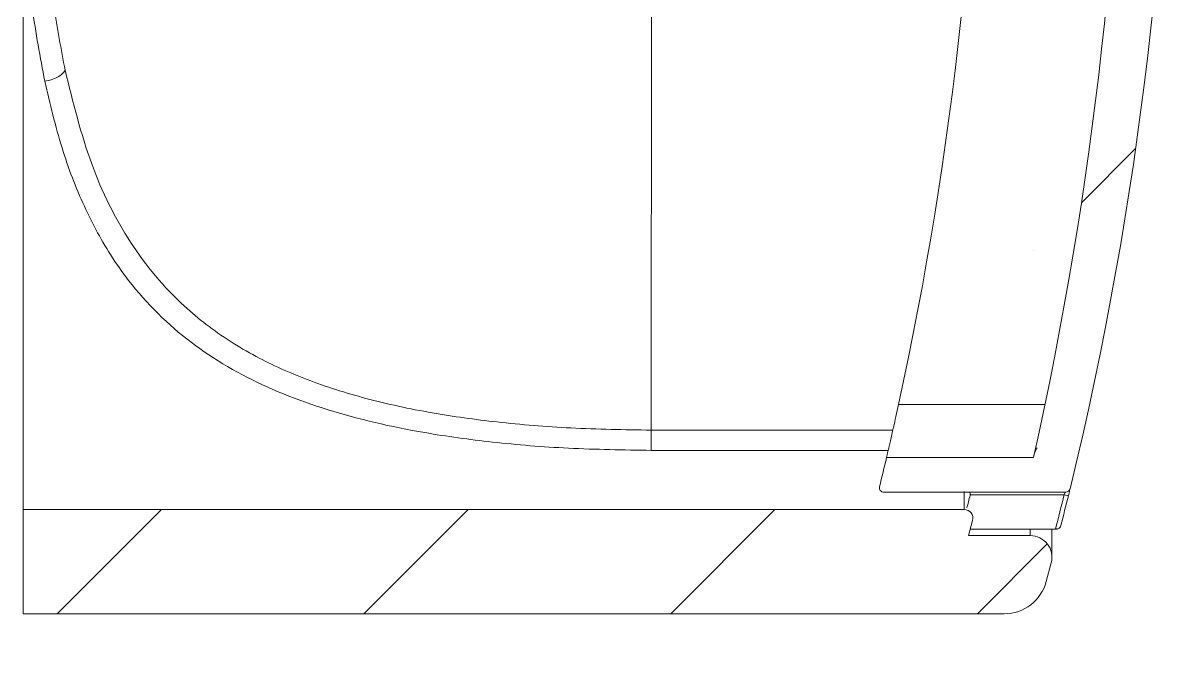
# Model space of a CAD drawing. Extents: x 14808 to 20058, y -13198 to -11680.
# Drawn here: x 19081.16 to 19094.46, y -12643.94 to -12636.62 of the extents above; entities that cross this region are included whole.
import ezdxf

# ---------------------------------------------------------------- set-up
doc = ezdxf.new("R2010")
doc.units = 0
doc.header["$LTSCALE"] = 7
doc.header["$MEASUREMENT"] = 0
doc.layers.get('0').update_dxf_attribs({"color": 2, "linetype": 'CONTINUOUS'})
doc.styles.add('GHS', font='romans', dxfattribs={"bigfont": 'ghs'})
doc.dimstyles.new('STANDARD$7', dxfattribs={"dimtxt": 3.5, "dimasz": 3, "dimexe": 1, "dimexo": 0.0625, "dimgap": 1, "dimtad": 1, "dimdec": 4, "dimzin": 0, "dimdsep": 46, "dimtxsty": 'GHS', "dimcen": 1, "dimclrt": 2, "dimadec": 0, "dimazin": 0, "dimtfac": 1, "dimtdec": 4, "dimtofl": 0, "dimtmove": 0, "dimatfit": 3, "dimfxl": 1, "dimtolj": 1, "dimtzin": 0, "dimarcsym": 0})
pattern_1 = [(45, (85.4865, 0), (-1.76776695, 1.76776695), [])]

msp = doc.modelspace()

# ---------------------------------------------------------------- hatches: boundary and pattern name
at = {"linetype": 'Continuous', "lineweight": 0}
h = msp.add_hatch(dxfattribs=at)
h.set_pattern_fill('ANSI31', color=2, scale=20, style=0)
h.set_pattern_definition(pattern_1)
edge = h.paths.add_edge_path(flags=0)
edge.add_arc((19050.747, -12632.179), 41.454, 346.3422, 346.8227, ccw=False)
edge.add_arc((19091.077, -12641.979), 0.05, 166.3422, 270)
edge.add_line((19091.077, -12642.029), (19093.176, -12642.029))
edge.add_arc((19093.176, -12641.979), 0.05, 270, 346.3241)
edge.add_arc((19052.901, -12632.179), 41.5, 346.3241, 374.317)
edge.add_arc((19093.064, -12621.929), 0.05, 14.317, 90)
edge.add_line((19093.064, -12621.879), (19091.966, -12621.879))
edge.add_arc((19052.901, -12632.179), 40.4, 14.2027, 14.7707, ccw=False)
edge.add_arc((19092.018, -12622.279), 0.05, -90, 14.2027, ccw=False)
edge.add_line((19092.018, -12622.329), (19091.077, -12622.329))
edge.add_arc((19091.077, -12622.379), 0.05, 90, 193.6578)
edge.add_arc((19050.747, -12632.179), 41.454, 13.1773, 13.6578, ccw=False)
edge.add_line((19091.109, -12622.729), (19092.802, -12622.729))
edge.add_arc((19050.747, -12632.179), 43.104, -12.6643, 12.6643, ccw=False)
edge.add_line((19092.802, -12641.629), (19091.109, -12641.629))
h = msp.add_hatch(dxfattribs=at)
h.set_pattern_fill('ANSI31', color=2, scale=20, style=0)
h.set_pattern_definition(pattern_1)
edge = h.paths.add_edge_path(flags=0)
edge.add_line((19092.766, -12642.529), (19092.056, -12642.529))
edge.add_spline(control_points=[(19092.056, -12642.529), (19092.072, -12642.471), (19092.087, -12642.413), (19092.102, -12642.354)], knot_values=[0.000272, 0.000272, 0.000272, 0.000272, 0.000629, 0.000629, 0.000629, 0.000629], weights=[1, 1, 1, 1], degree=3, periodic=0)
edge.add_arc((19092.005, -12642.329), 0.1, 345.4492, 450)
edge.add_line((19092.005, -12642.229), (19081.156, -12642.229))
edge.add_line((19081.156, -12642.229), (19081.156, -12643.429))
edge.add_line((19081.156, -12643.429), (19092.467, -12643.429))
edge.add_arc((19092.467, -12642.929), 0.5, 270, 344.7996)
edge.add_spline(control_points=[(19092.949, -12643.06), (19092.969, -12642.988), (19092.988, -12642.916), (19093.007, -12642.843)], knot_values=[0.000344, 0.000344, 0.000344, 0.000344, 0.000787, 0.000787, 0.000787, 0.000787], weights=[1, 1, 1, 1], degree=3, periodic=0)
edge.add_arc((19092.766, -12642.779), 0.25, 345.1097, 450)

# ---------------------------------------------------------------- linework, layer by layer
at = {"color": 7, "linetype": 'Continuous', "lineweight": 15}
for p, q in [((19081.156, -12642.229), (19081.156, -12635.461)), ((19088.398, -12641.314), (19088.4, -12636.264)), ((19091.247, -12641.02), (19092.935, -12641.02)), ((19091.109, -12641.629), (19092.802, -12641.629)), ((19091.077, -12642.029), (19093.176, -12642.029)), ((19092.072, -12642.067), (19092.076, -12642.052)), ((19092.074, -12642.058), (19092.072, -12642.067)), ((19093.157, -12642.058), (19092.074, -12642.058)), ((19093.157, -12642.058), (19093.205, -12642.07)), ((19081.156, -12642.229), (19092.005, -12642.229)), ((19081.156, -12642.229), (19081.156, -12643.429)), ((19092.056, -12642.529), (19092.102, -12642.354)), ((19092.105, -12642.329), (19092.105, -12642.307)), ((19092.056, -12642.529), (19092.766, -12642.529)), ((19093.057, -12642.455), (19092.075, -12642.455)), ((19093.016, -12642.779), (19093.016, -12642.455)), ((19093.07, -12642.455), (19093.057, -12642.455)), ((19093.072, -12642.448), (19093.07, -12642.455)), ((19092.949, -12643.06), (19093.007, -12642.843)), ((19081.156, -12643.429), (19092.467, -12643.429))]:
    msp.add_line(p, q, dxfattribs=at)
at = {"color": 8, "linetype": 'Continuous', "lineweight": 15}
for p, q in [((19088.398, -12641.314), (19091.182, -12641.314)), ((19088.398, -12641.547), (19091.129, -12641.547)), ((19092.005, -12642.022), (19092.005, -12642.229)), ((19092.766, -12642.455), (19092.766, -12642.529))]:
    msp.add_line(p, q, dxfattribs=at)
at = {"color": 7, "linetype": 'Continuous', "lineweight": 15, "flags": 128}
msp.add_lwpolyline([(19088.398, -12641.547), (19088.398, -12641.531), (19088.398, -12641.509), (19088.398, -12641.484), (19088.398, -12641.455), (19088.398, -12641.422), (19088.398, -12641.388), (19088.398, -12641.351), (19088.398, -12641.314)], dxfattribs=at)
at = {"color": 7, "linetype": 'Continuous', "lineweight": 15}
for centre, radius, start, end in [((19052.901, -12632.179), 41.5, 346.3241, 14.317), ((19050.747, -12632.179), 43.104, 347.3357, 12.6643), ((19050.747, -12632.179), 41.454, 347.6857, 12.3143), ((19050.747, -12632.179), 41.454, 346.3422, 346.8227), ((19091.077, -12641.979), 0.05, 166.3422, 270), ((19093.176, -12641.979), 0.05, 270, 346.3241), ((19052.901, -12632.179), 40.4, 345.622, 345.8338), ((19052.901, -12632.179), 41.45, 345.6457, 346.2122), ((19052.901, -12632.179), 41.5, 345.7225, 346.2122), ((19092.005, -12642.329), 0.1, 345.4492, 90), ((19092.766, -12642.779), 0.25, 345.1097, 90), ((19092.467, -12642.929), 0.5, 270, 344.7996)]:
    msp.add_arc(centre, radius, start, end, dxfattribs=at)
at = {"color": 8, "linetype": 'Continuous', "lineweight": 15}
for points, knots in [([(19081.343, -12634.429), (19081.351, -12634.596), (19081.369, -12635.02), (19081.423, -12635.689), (19081.505, -12636.443), (19081.595, -12636.924), (19081.641, -12637.168)], [0, 0, 0, 0, 0.173231, 0.439422, 0.715871, 1, 1, 1, 1]), ([(19092.844, -12641.517), (19092.833, -12641.541), (19092.819, -12641.571), (19092.809, -12641.598), (19092.807, -12641.603)], [0, 0, 0, 0, 0.819326, 1, 1, 1, 1]), ([(19093.157, -12642.058), (19093.159, -12642.053), (19093.164, -12642.042), (19093.17, -12642.031), (19093.172, -12642.027), (19093.172, -12642.027)], [0, 0, 0, 0, 0.488296, 0.986141, 1, 1, 1, 1])]:
    msp.add_open_spline(points, degree=3, knots=knots, dxfattribs=at)
at = {"color": 7, "linetype": 'Continuous', "lineweight": 15}
for points, knots in [([(19081.406, -12637.295), (19081.354, -12637.017), (19081.244, -12636.43), (19081.187, -12635.795), (19081.156, -12635.461)], [0, 0, 0, 0, 0.474701, 1, 1, 1, 1]), ([(19081.406, -12637.295), (19081.432, -12637.29), (19081.484, -12637.279), (19081.555, -12637.248), (19081.612, -12637.21), (19081.631, -12637.182), (19081.641, -12637.168)], [0, 0, 0, 0, 0.246023, 0.503315, 0.758821, 1, 1, 1, 1]), ([(19081.641, -12637.168), (19081.732, -12637.537), (19081.911, -12638.259), (19082.364, -12639.17), (19082.849, -12639.751), (19083.265, -12640.1), (19083.541, -12640.293), (19083.919, -12640.515), (19084.431, -12640.745), (19085.111, -12640.961), (19085.847, -12641.12), (19086.64, -12641.23), (19087.487, -12641.3), (19088.087, -12641.309), (19088.398, -12641.314)], [0, 0, 0, 0, 0.130577, 0.255819, 0.379268, 0.420903, 0.462941, 0.505494, 0.581998, 0.661913, 0.745707, 0.823286, 0.908445, 1, 1, 1, 1]), ([(19081.406, -12637.295), (19081.468, -12637.554), (19081.588, -12638.062), (19081.848, -12638.739), (19082.232, -12639.447), (19082.809, -12640.124), (19083.65, -12640.701), (19084.646, -12641.102), (19085.641, -12641.332), (19086.583, -12641.461), (19087.46, -12641.533), (19088.078, -12641.542), (19088.398, -12641.547)], [0, 0, 0, 0, 0.088437, 0.173262, 0.255816, 0.383369, 0.506213, 0.626842, 0.746512, 0.824709, 0.909313, 1, 1, 1, 1]), ([(19091.109, -12641.629), (19091.113, -12641.612), (19091.121, -12641.578), (19091.176, -12641.344), (19091.227, -12641.112), (19091.247, -12641.02)], [0, 0, 0, 0, 0.373003, 0.754005, 1, 1, 1, 1]), ([(19093.205, -12642.07), (19093.208, -12642.059), (19093.213, -12642.038), (19093.22, -12642.009), (19093.223, -12641.997), (19093.224, -12641.991)], [0, 0, 0, 0, 0.352456, 0.716812, 1, 1, 1, 1]), ([(19092.074, -12642.058), (19092.074, -12642.054), (19092.074, -12642.045), (19092.07, -12642.035), (19092.067, -12642.031), (19092.066, -12642.029)], [0, 0, 0, 0, 0.395254, 0.789261, 1, 1, 1, 1]), ([(19093.07, -12642.455), (19093.075, -12642.455), (19093.086, -12642.453), (19093.102, -12642.444), (19093.113, -12642.43), (19093.118, -12642.419), (19093.119, -12642.414), (19093.119, -12642.414)], [0, 0, 0, 0, 0.1883726, 0.4236357, 0.7592271, 0.9882122, 1, 1, 1, 1])]:
    msp.add_open_spline(points, degree=3, knots=knots, dxfattribs=at)

# ---------------------------------------------------------------- leaders
msp.add_leader([(19091.262, -12633.233), (19105.469, -12643.939)], dimstyle='STANDARD$7', override={"dimtxt": 3, "dimexo": 0.3, "dimgap": 2, "dimtad": 0, "dimdec": 1, "dimzin": 8, "dimcen": 0, "dimclrd": 2, "dimclre": 2, "dimazin": 2, "dimtp": 0.1, "dimtfac": 0.5, "dimtdec": 1, "dimfxl": 2.5, "dimarcsym": 1})

doc.saveas('drawing.dxf')
